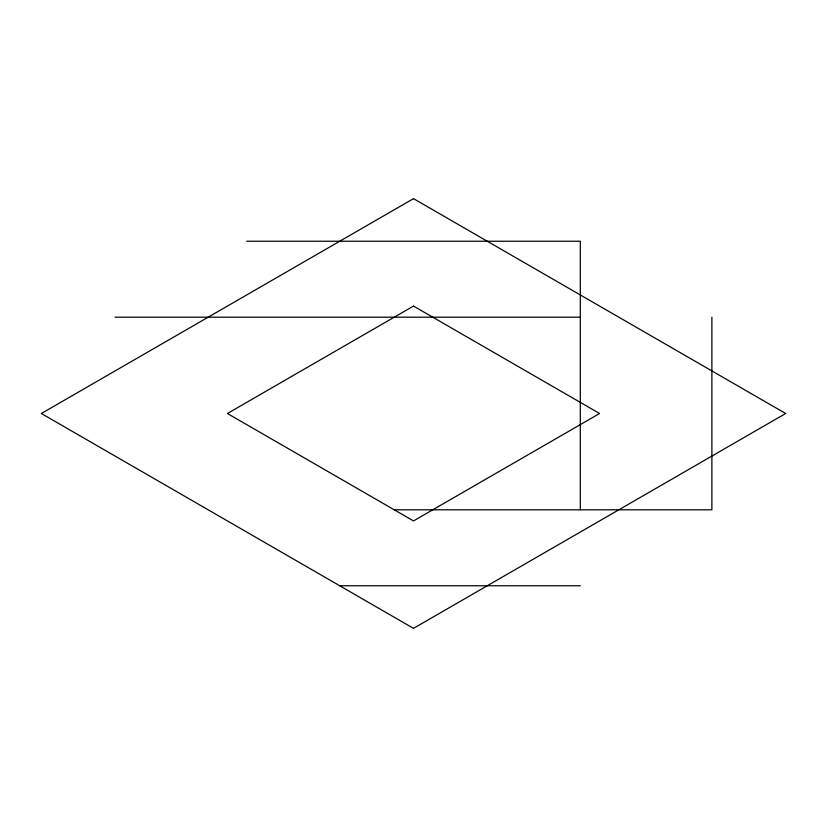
<?xml version="1.0" encoding="UTF-8"?>
<svg xmlns="http://www.w3.org/2000/svg" width="827" height="827" viewBox="0 0 827 827"><rect width="100%" height="100%" fill="white"/><g stroke="black" fill="none" stroke-linecap="round" stroke-linejoin="round"><path stroke-width="1.24" d="M246.694 241.236L580.306 241.236L580.306 509.804M115.118 317.196L580.306 317.196M394.231 509.804L711.882 509.804L711.882 317.196M339.732 585.764L580.306 585.764M413.5 198.645L41.35 413.5L413.5 628.355L785.65 413.5L413.5 198.645M413.5 306.073L227.425 413.5L413.5 520.927L599.575 413.5L413.5 306.073"/></g></svg>
